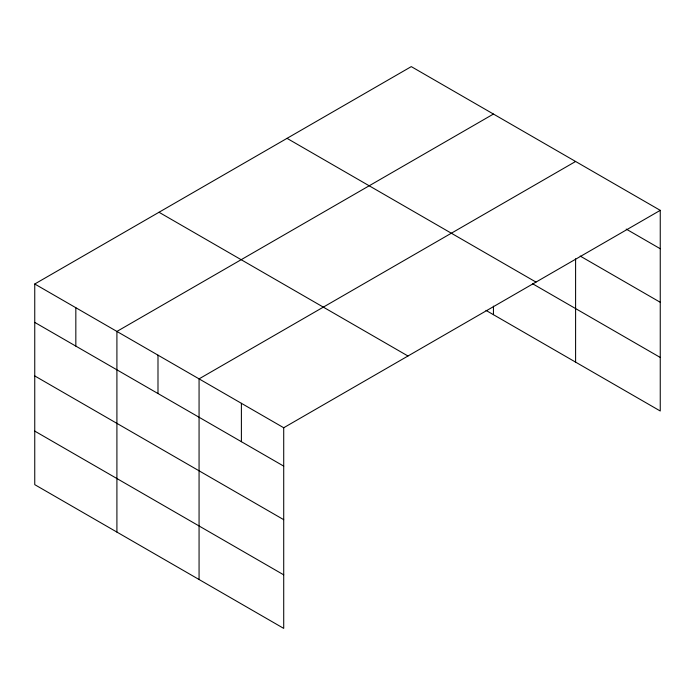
<?xml version="1.0" encoding="UTF-8"?>
<svg xmlns="http://www.w3.org/2000/svg" width="695" height="695" viewBox="0 0 695 695"><rect width="100%" height="100%" fill="white"/><g stroke="black" fill="none" stroke-linecap="round" stroke-linejoin="round"><path stroke-width="1.04" d="M34.75 284.003L283.716 427.746L283.716 628.384L34.75 484.65L34.75 284.003L411.284 66.616L660.25 210.35L660.25 410.997L485.97 310.378M493.441 114.05L116.908 331.437L116.908 532.083M575.599 161.483L199.065 378.871L199.065 579.517M283.716 427.746L660.25 210.35M626.204 229.089L660.25 248.74M580.203 256.073L660.25 302.282M287.026 138.348L535.993 282.092M532.657 283.786L660.25 357.456M159.007 212.262L407.974 356.005M34.75 322.393L283.716 466.128M34.75 375.934L283.716 519.678M34.75 431.1L283.716 574.843M575.599 258.818L575.599 362.121M493.441 306.121L493.441 314.687M241.391 403.309L241.391 441.699M157.991 355.154L157.991 393.544M75.833 307.72L75.833 346.11"/></g></svg>
